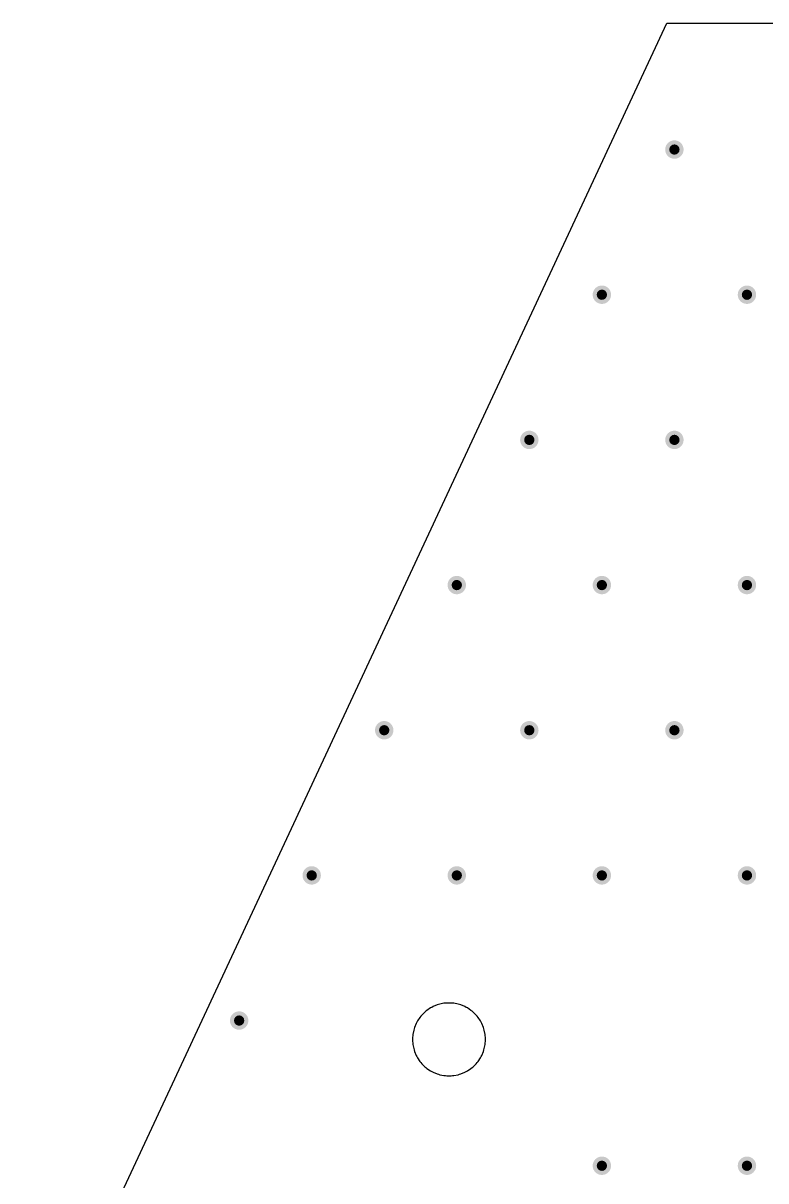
# Model space of a CAD drawing. Header units: inches. Extents: x 4.53 to 13.89, y 0.79 to 10.58.
# Drawn here: x 4.532 to 6.547, y 7.439 to 10.579 of the extents above; entities that cross this region are included whole.
import ezdxf

# ---------------------------------------------------------------- set-up
doc = ezdxf.new("R2010")
doc.units = ezdxf.units.IN
doc.header["$MEASUREMENT"] = 0
doc.layers.add('Top Layer', color=1, linetype='Continuous')
doc.layers.add('Via Holes', color=16, linetype='Continuous')

msp = doc.modelspace()

# ---------------------------------------------------------------- hatches: boundary and pattern name
at = {"layer": 'Top Layer'}
h = msp.add_hatch(color=1, dxfattribs=at)
edge = h.paths.add_edge_path()
edge.add_arc((6.2992, 10.2362), 0.025, 0, 360)
h = msp.add_hatch(color=1, dxfattribs=at)
edge = h.paths.add_edge_path()
edge.add_arc((6.1024, 9.8425), 0.025, 0, 360)
h = msp.add_hatch(color=1, dxfattribs=at)
edge = h.paths.add_edge_path()
edge.add_arc((6.4961, 9.8425), 0.025, 0, 360)
h = msp.add_hatch(color=1, dxfattribs=at)
edge = h.paths.add_edge_path()
edge.add_arc((5.9055, 9.4488), 0.025, 0, 360)
h = msp.add_hatch(color=1, dxfattribs=at)
edge = h.paths.add_edge_path()
edge.add_arc((6.2992, 9.4488), 0.025, 0, 360)
h = msp.add_hatch(color=1, dxfattribs=at)
edge = h.paths.add_edge_path()
edge.add_arc((5.7087, 9.0551), 0.025, 0, 360)
h = msp.add_hatch(color=1, dxfattribs=at)
edge = h.paths.add_edge_path()
edge.add_arc((6.1024, 9.0551), 0.025, 0, 360)
h = msp.add_hatch(color=1, dxfattribs=at)
edge = h.paths.add_edge_path()
edge.add_arc((6.4961, 9.0551), 0.025, 0, 360)
h = msp.add_hatch(color=1, dxfattribs=at)
edge = h.paths.add_edge_path()
edge.add_arc((5.5118, 8.6614), 0.025, 0, 360)
h = msp.add_hatch(color=1, dxfattribs=at)
edge = h.paths.add_edge_path()
edge.add_arc((5.9055, 8.6614), 0.025, 0, 360)
h = msp.add_hatch(color=1, dxfattribs=at)
edge = h.paths.add_edge_path()
edge.add_arc((6.2992, 8.6614), 0.025, 0, 360)
h = msp.add_hatch(color=1, dxfattribs=at)
edge = h.paths.add_edge_path()
edge.add_arc((5.315, 8.2677), 0.025, 0, 360)
h = msp.add_hatch(color=1, dxfattribs=at)
edge = h.paths.add_edge_path()
edge.add_arc((5.7087, 8.2677), 0.025, 0, 360)
h = msp.add_hatch(color=1, dxfattribs=at)
edge = h.paths.add_edge_path()
edge.add_arc((6.1024, 8.2677), 0.025, 0, 360)
h = msp.add_hatch(color=1, dxfattribs=at)
edge = h.paths.add_edge_path()
edge.add_arc((6.4961, 8.2677), 0.025, 0, 360)
h = msp.add_hatch(color=1, dxfattribs=at)
edge = h.paths.add_edge_path()
edge.add_arc((5.1181, 7.874), 0.025, 0, 360)
h = msp.add_hatch(color=1, dxfattribs=at)
edge = h.paths.add_edge_path()
edge.add_arc((6.1024, 7.4803), 0.025, 0, 360)
h = msp.add_hatch(color=1, dxfattribs=at)
edge = h.paths.add_edge_path()
edge.add_arc((6.4961, 7.4803), 0.025, 0, 360)
at = {"layer": 'Via Holes'}
h = msp.add_hatch(color=7, dxfattribs=at)
edge = h.paths.add_edge_path()
edge.add_arc((6.2992, 10.2362), 0.014, 0, 360)
h = msp.add_hatch(color=7, dxfattribs=at)
edge = h.paths.add_edge_path()
edge.add_arc((6.1024, 9.8425), 0.014, 0, 360)
h = msp.add_hatch(color=7, dxfattribs=at)
edge = h.paths.add_edge_path()
edge.add_arc((6.4961, 9.8425), 0.014, 0, 360)
h = msp.add_hatch(color=7, dxfattribs=at)
edge = h.paths.add_edge_path()
edge.add_arc((5.9055, 9.4488), 0.014, 0, 360)
h = msp.add_hatch(color=7, dxfattribs=at)
edge = h.paths.add_edge_path()
edge.add_arc((6.2992, 9.4488), 0.014, 0, 360)
h = msp.add_hatch(color=7, dxfattribs=at)
edge = h.paths.add_edge_path()
edge.add_arc((5.7087, 9.0551), 0.014, 0, 360)
h = msp.add_hatch(color=7, dxfattribs=at)
edge = h.paths.add_edge_path()
edge.add_arc((6.1024, 9.0551), 0.014, 0, 360)
h = msp.add_hatch(color=7, dxfattribs=at)
edge = h.paths.add_edge_path()
edge.add_arc((6.4961, 9.0551), 0.014, 0, 360)
h = msp.add_hatch(color=7, dxfattribs=at)
edge = h.paths.add_edge_path()
edge.add_arc((5.5118, 8.6614), 0.014, 0, 360)
h = msp.add_hatch(color=7, dxfattribs=at)
edge = h.paths.add_edge_path()
edge.add_arc((5.9055, 8.6614), 0.014, 0, 360)
h = msp.add_hatch(color=7, dxfattribs=at)
edge = h.paths.add_edge_path()
edge.add_arc((6.2992, 8.6614), 0.014, 0, 360)
h = msp.add_hatch(color=7, dxfattribs=at)
edge = h.paths.add_edge_path()
edge.add_arc((5.315, 8.2677), 0.014, 0, 360)
h = msp.add_hatch(color=7, dxfattribs=at)
edge = h.paths.add_edge_path()
edge.add_arc((5.7087, 8.2677), 0.014, 0, 360)
h = msp.add_hatch(color=7, dxfattribs=at)
edge = h.paths.add_edge_path()
edge.add_arc((6.1024, 8.2677), 0.014, 0, 360)
h = msp.add_hatch(color=7, dxfattribs=at)
edge = h.paths.add_edge_path()
edge.add_arc((6.4961, 8.2677), 0.014, 0, 360)
h = msp.add_hatch(color=7, dxfattribs=at)
edge = h.paths.add_edge_path()
edge.add_arc((5.1181, 7.874), 0.014, 0, 360)
h = msp.add_hatch(color=7, dxfattribs=at)
edge = h.paths.add_edge_path()
edge.add_arc((6.1024, 7.4803), 0.014, 0, 360)
h = msp.add_hatch(color=7, dxfattribs=at)
edge = h.paths.add_edge_path()
edge.add_arc((6.4961, 7.4803), 0.014, 0, 360)

# ---------------------------------------------------------------- linework, layer by layer
at = {"layer": 'Top Layer'}
for p, q in [((4.532, 6.8331), (6.2787, 10.579)), ((6.2787, 10.579), (12.1465, 10.579)), ((5.6551, 7.9163), (5.6443, 7.9119)), ((5.6588, 7.9173), (5.6551, 7.9163)), ((5.6625, 7.9186), (5.6588, 7.9173)), ((5.6739, 7.9209), (5.6625, 7.9186)), ((5.6778, 7.9211), (5.6739, 7.9209)), ((5.6817, 7.9216), (5.6778, 7.9211)), ((5.6933, 7.9216), (5.6817, 7.9216)), ((5.6972, 7.9211), (5.6933, 7.9216)), ((5.7011, 7.9209), (5.6972, 7.9211)), ((5.7125, 7.9186), (5.7011, 7.9209)), ((5.7162, 7.9173), (5.7125, 7.9186)), ((5.7199, 7.9163), (5.7162, 7.9173)), ((5.7307, 7.9119), (5.7199, 7.9163)), ((5.6086, 7.8826), (5.6021, 7.8729)), ((5.6112, 7.8855), (5.6086, 7.8826)), ((5.6135, 7.8886), (5.6112, 7.8855)), ((5.6218, 7.8968), (5.6135, 7.8886)), ((5.6249, 7.8992), (5.6218, 7.8968)), ((5.6278, 7.9017), (5.6249, 7.8992)), ((5.6375, 7.9082), (5.6278, 7.9017)), ((5.6409, 7.9099), (5.6375, 7.9082)), ((5.6443, 7.9119), (5.6409, 7.9099)), ((5.734, 7.9099), (5.7307, 7.9119)), ((5.7375, 7.9082), (5.734, 7.9099)), ((5.7472, 7.9017), (5.7375, 7.9082)), ((5.7501, 7.8992), (5.7472, 7.9017)), ((5.7532, 7.8968), (5.7501, 7.8992)), ((5.7614, 7.8886), (5.7532, 7.8968)), ((5.7638, 7.8855), (5.7614, 7.8886)), ((5.7664, 7.8826), (5.7638, 7.8855)), ((5.7728, 7.8729), (5.7664, 7.8826)), ((5.593, 7.8515), (5.5918, 7.8478)), ((5.594, 7.8553), (5.593, 7.8515)), ((5.5985, 7.866), (5.594, 7.8553)), ((5.6004, 7.8694), (5.5985, 7.866)), ((5.6021, 7.8729), (5.6004, 7.8694)), ((5.7746, 7.8694), (5.7728, 7.8729)), ((5.7765, 7.866), (5.7746, 7.8694)), ((5.781, 7.8553), (5.7765, 7.866)), ((5.782, 7.8515), (5.781, 7.8553)), ((5.7832, 7.8478), (5.782, 7.8515)), ((5.5892, 7.8325), (5.5887, 7.8287)), ((5.5887, 7.8287), (5.5887, 7.817)), ((5.5895, 7.8364), (5.5892, 7.8325)), ((5.5918, 7.8478), (5.5895, 7.8364)), ((5.7855, 7.8364), (5.7832, 7.8478)), ((5.7857, 7.8325), (5.7855, 7.8364)), ((5.7863, 7.8287), (5.7857, 7.8325)), ((5.7863, 7.817), (5.7863, 7.8287)), ((5.5887, 7.817), (5.5892, 7.8132)), ((5.5892, 7.8132), (5.5895, 7.8093)), ((5.5895, 7.8093), (5.5918, 7.7979)), ((5.5918, 7.7979), (5.593, 7.7942)), ((5.593, 7.7942), (5.594, 7.7904)), ((5.594, 7.7904), (5.5985, 7.7797)), ((5.7765, 7.7797), (5.781, 7.7904)), ((5.781, 7.7904), (5.782, 7.7942)), ((5.782, 7.7942), (5.7832, 7.7979)), ((5.7832, 7.7979), (5.7855, 7.8093)), ((5.7855, 7.8093), (5.7857, 7.8132)), ((5.7857, 7.8132), (5.7863, 7.817)), ((5.5985, 7.7797), (5.6004, 7.7763)), ((5.6004, 7.7763), (5.6021, 7.7728)), ((5.6021, 7.7728), (5.6086, 7.7632)), ((5.6086, 7.7632), (5.6112, 7.7602)), ((5.6112, 7.7602), (5.6135, 7.7571)), ((5.6135, 7.7571), (5.6218, 7.7489)), ((5.7532, 7.7489), (5.7614, 7.7571)), ((5.7614, 7.7571), (5.7638, 7.7602)), ((5.7638, 7.7602), (5.7664, 7.7632)), ((5.7664, 7.7632), (5.7728, 7.7728)), ((5.7728, 7.7728), (5.7746, 7.7763)), ((5.7746, 7.7763), (5.7765, 7.7797)), ((5.6218, 7.7489), (5.6249, 7.7465)), ((5.6249, 7.7465), (5.6278, 7.744)), ((5.6278, 7.744), (5.6375, 7.7375)), ((5.6375, 7.7375), (5.6409, 7.7358)), ((5.6409, 7.7358), (5.6443, 7.7338)), ((5.6443, 7.7338), (5.6551, 7.7294)), ((5.6551, 7.7294), (5.6588, 7.7284)), ((5.6588, 7.7284), (5.6625, 7.7271)), ((5.6625, 7.7271), (5.6739, 7.7249)), ((5.6739, 7.7249), (5.6778, 7.7246)), ((5.6778, 7.7246), (5.6817, 7.7241)), ((5.6817, 7.7241), (5.6933, 7.7241)), ((5.6933, 7.7241), (5.6972, 7.7246)), ((5.6972, 7.7246), (5.7011, 7.7249)), ((5.7011, 7.7249), (5.7125, 7.7271)), ((5.7125, 7.7271), (5.7162, 7.7284)), ((5.7162, 7.7284), (5.7199, 7.7294)), ((5.7199, 7.7294), (5.7307, 7.7338)), ((5.7307, 7.7338), (5.734, 7.7358)), ((5.734, 7.7358), (5.7375, 7.7375)), ((5.7375, 7.7375), (5.7472, 7.744)), ((5.7472, 7.744), (5.7501, 7.7465)), ((5.7501, 7.7465), (5.7532, 7.7489))]:
    msp.add_line(p, q, dxfattribs=at)

doc.saveas('drawing.dxf')
